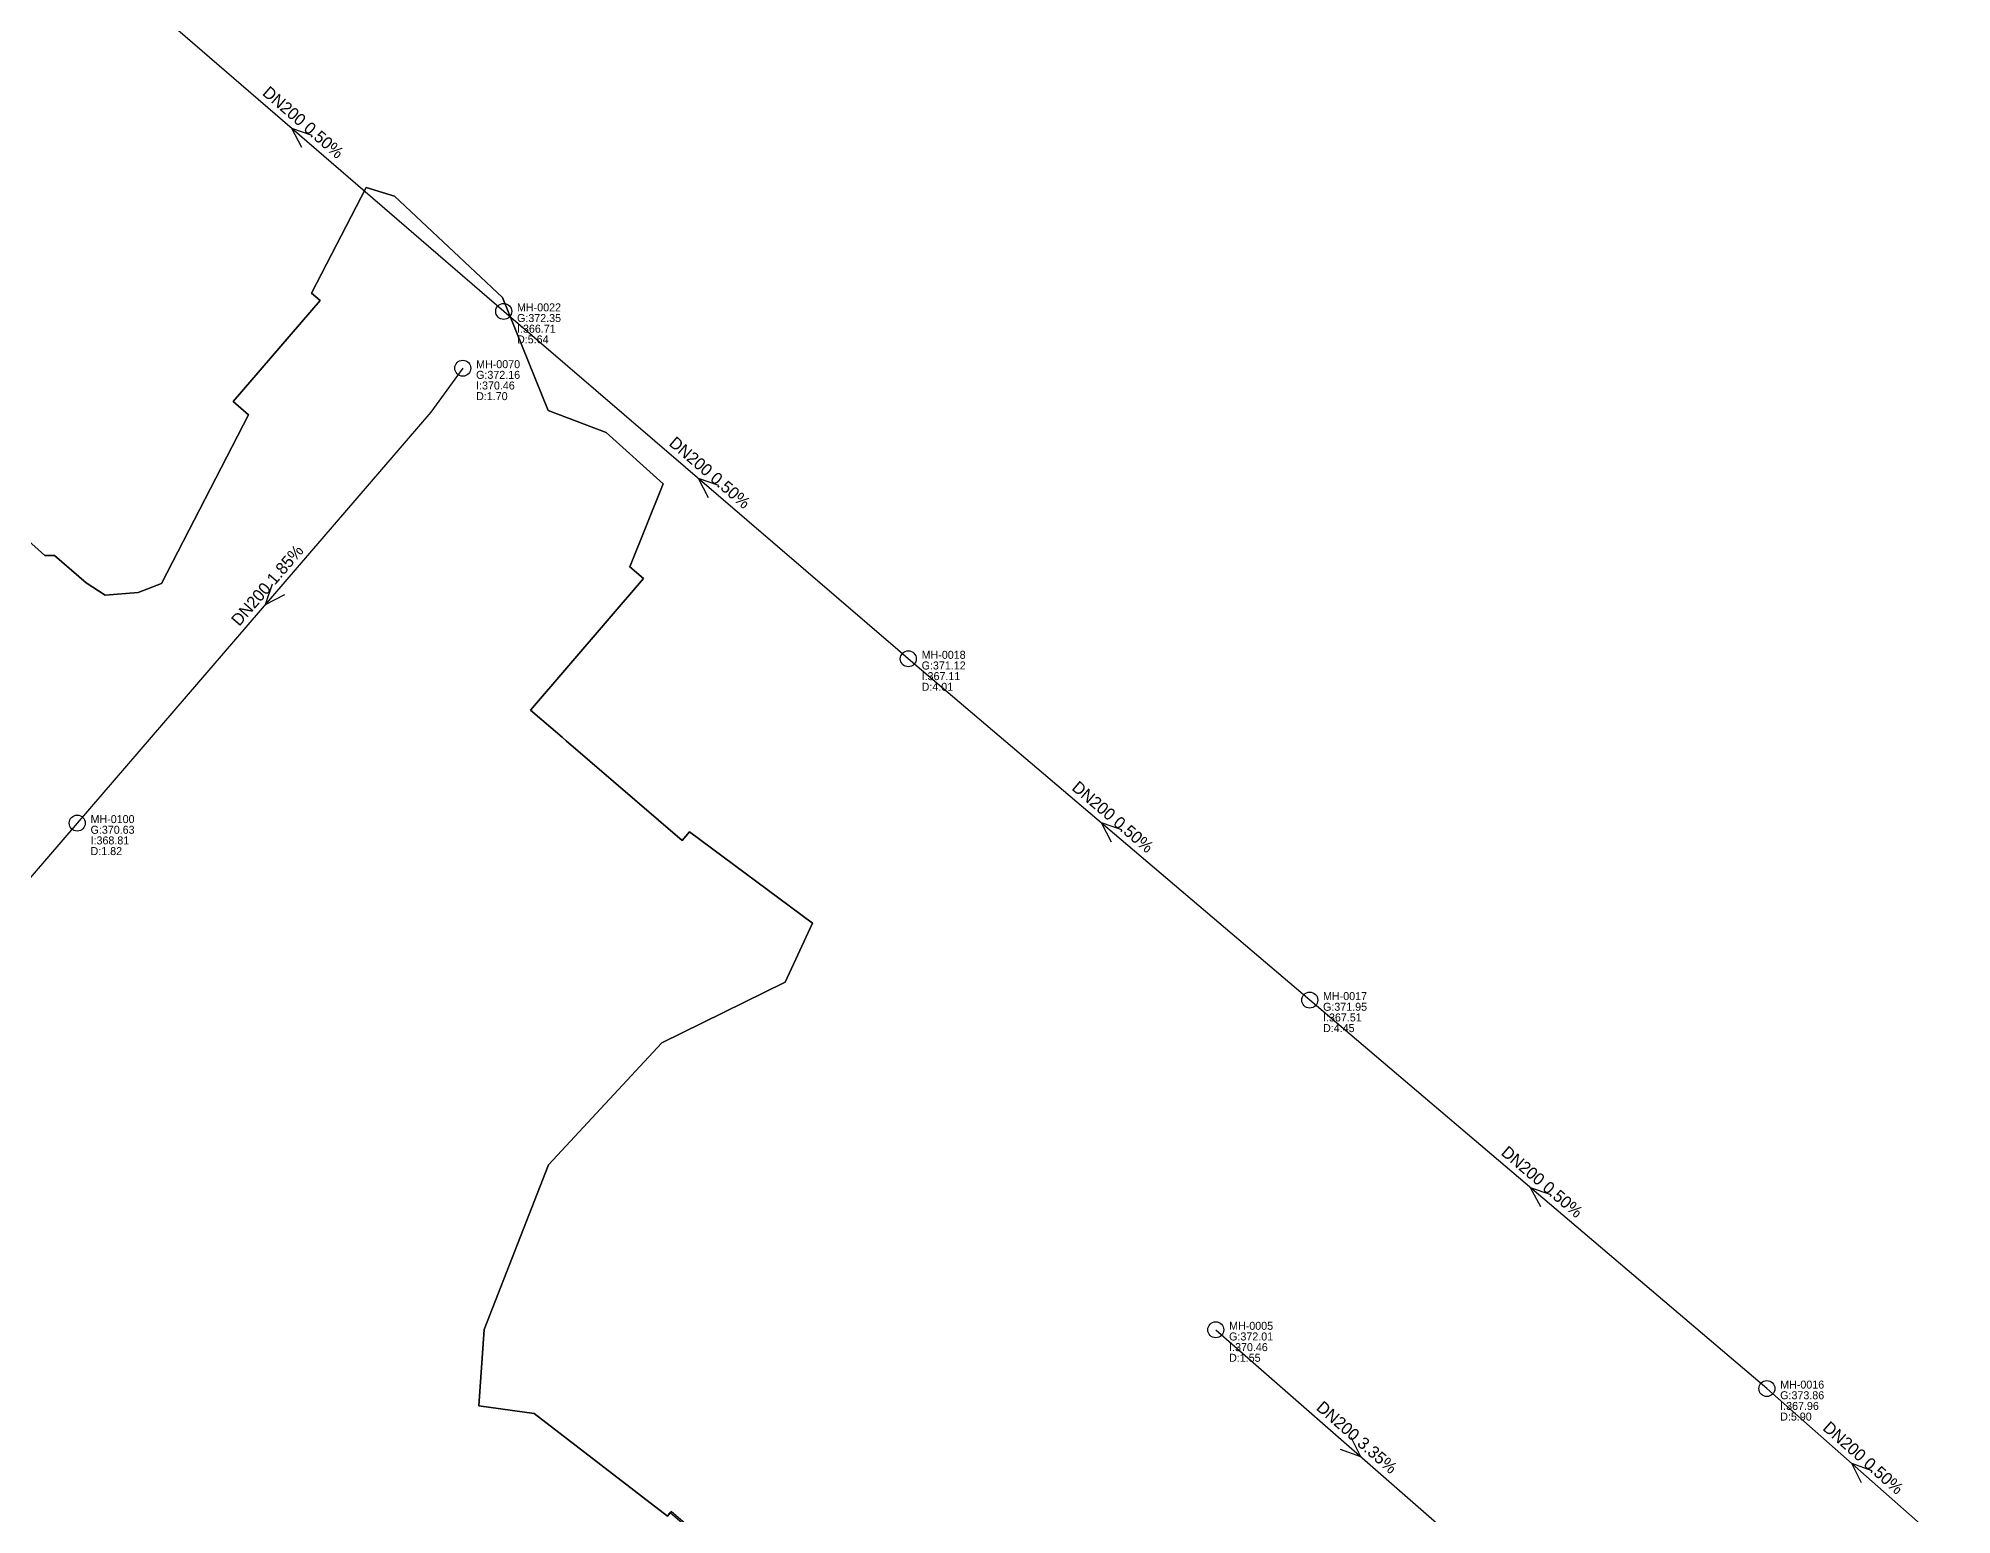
# Model space of a CAD drawing. Header units: metres. Extents: x 449149 to 451990, y 2566737 to 2570847.
# Drawn here: x 451432.3 to 451719.3, y 2569578 to 2569799.6 of the extents above; entities that cross this region are included whole.
import ezdxf
from ezdxf.enums import TextEntityAlignment as Align

# ---------------------------------------------------------------- set-up
doc = ezdxf.new("R2010")
doc.units = ezdxf.units.M
for name, color, linetype in [('SEW-CATCHMENT', 4, 'Continuous'), ('SEW-LABEL', 2, 'Continuous'), ('SEW-MH', 7, 'Continuous'), ('SEW-MH-LABEL', 8, 'Continuous'), ('SEW-PIPE-DN200', 3, 'Continuous')]:
    doc.layers.add(name, color=color, linetype=linetype)

msp = doc.modelspace()

# ---------------------------------------------------------------- linework, layer by layer
at = {"layer": 'SEW-CATCHMENT'}
for points in [[(451549.13, 2569559.65), (451527.2, 2569578.51), (451526.62, 2569577.84), (451506.66, 2569593.22), (451498.36, 2569594.38), (451499.16, 2569605.81), (451508.77, 2569630.52), (451525.79, 2569648.86), (451544.29, 2569657.92), (451548.37, 2569666.82), (451529.93, 2569680.48), (451528.84, 2569679.21), (451511.44, 2569694.17), (451511.44, 2569694.17), (451510.82, 2569694.71), (451506.1, 2569698.77), (451523.05, 2569718.49), (451521.01, 2569720.24), (451526, 2569732.74), (451517.46, 2569740.43), (451508.72, 2569743.73), (451501.9, 2569760.69), (451485.69, 2569775.87), (451481.44, 2569777.16), (451473.25, 2569761.33), (451474.53, 2569760.22), (451469.87, 2569754.81), (451461.49, 2569745.06), (451463.8, 2569743.07), (451450.72, 2569717.78), (451447.25, 2569716.42), (451442.28, 2569716.02), (451439.43, 2569717.87), (451434.67, 2569721.97), (451433.22, 2569721.94), (451408.2, 2569744.44)], [(451408.2, 2569744.44), (451433.22, 2569721.94), (451434.67, 2569721.97), (451439.43, 2569717.87), (451442.28, 2569716.02), (451447.25, 2569716.42), (451450.72, 2569717.78), (451463.8, 2569743.07), (451463.8, 2569743.07), (451461.49, 2569745.06), (451474.53, 2569760.22), (451473.25, 2569761.33), (451481.44, 2569777.16), (451485.69, 2569775.87), (451501.9, 2569760.69), (451508.72, 2569743.73), (451517.46, 2569740.43), (451526, 2569732.74), (451521.01, 2569720.24), (451521.01, 2569720.24), (451523.05, 2569718.49), (451506.1, 2569698.77), (451510.82, 2569694.71), (451510.98, 2569694.57), (451511.44, 2569694.17), (451511.44, 2569694.17), (451528.84, 2569679.21), (451529.93, 2569680.48), (451548.37, 2569666.82), (451544.29, 2569657.92), (451525.79, 2569648.86), (451508.77, 2569630.52), (451499.16, 2569605.81), (451498.36, 2569594.38), (451506.66, 2569593.22), (451526.62, 2569577.84), (451527.06, 2569578.35), (451548.99, 2569559.48)]]:
    msp.add_lwpolyline(points, dxfattribs=at)
at = {"layer": 'SEW-LABEL'}
for p, q in [((451471.77, 2569783.18), (451470.29, 2569786.05)), ((451473.34, 2569785), (451470.29, 2569786.05)), ((451532.77, 2569730.63), (451531.27, 2569733.5)), ((451534.33, 2569732.45), (451531.27, 2569733.5)), ((451467.36, 2569717.64), (451466.31, 2569714.58)), ((451469.18, 2569716.07), (451466.31, 2569714.58)), ((451593.23, 2569678.97), (451591.72, 2569681.83)), ((451594.78, 2569680.8), (451591.72, 2569681.83)), ((451657.62, 2569624.21), (451656.11, 2569627.07)), ((451659.17, 2569626.04), (451656.11, 2569627.07)), ((451627.54, 2569587.86), (451630.59, 2569586.78)), ((451629.12, 2569589.66), (451630.59, 2569586.78)), ((451705.74, 2569582.81), (451704.28, 2569585.7)), ((451707.33, 2569584.61), (451704.28, 2569585.7))]:
    msp.add_line(p, q, dxfattribs=at)
at = {"layer": 'SEW-MH'}
for centre in [(451502.07, 2569758.59), (451495.93, 2569750.07), (451562.76, 2569706.46), (451438.1, 2569681.81), (451622.97, 2569655.25), (451608.88, 2569605.78), (451691.54, 2569596.96)]:
    msp.add_circle(centre, 1.2, dxfattribs=at)
at = {"layer": 'SEW-PIPE-DN200'}
for points in [[(451502.07, 2569758.59), (451440.78, 2569811.56)], [(451562.76, 2569706.46), (451561.18, 2569707.81), (451502.07, 2569758.59)], [(451495.93, 2569750.07), (451491.16, 2569743.45), (451438.1, 2569681.81)], [(451622.97, 2569655.25), (451562.76, 2569706.46)], [(451438.1, 2569681.81), (451424.55, 2569666.08), (451416.68, 2569656.94), (451382.84, 2569617.7)], [(451691.54, 2569596.96), (451638.97, 2569641.64), (451622.97, 2569655.25)], [(451608.88, 2569605.78), (451650.04, 2569569.76)], [(451719.27, 2569572.45), (451691.54, 2569596.96)]]:
    msp.add_lwpolyline(points, dxfattribs=at)

# ---------------------------------------------------------------- texts
at = {"layer": 'SEW-LABEL'}
for s, rotation, p in [('DN200 0.50%', 319.1683, (451471.42, 2569786.27)), ('DN200 0.50%', 319.3309, (451532.41, 2569733.72)), ('DN200 1.85%', 49.277, (451467.29, 2569716.92)), ('DN200 0.50%', 319.6141, (451592.86, 2569682.05)), ('DN200 0.50%', 319.6438, (451657.25, 2569627.3)), ('DN200 3.35%', -41.1883, (451629.46, 2569588.97)), ('DN200 0.50%', 318.5286, (451705.41, 2569585.9))]:
    msp.add_text(s, height=1.8, rotation=rotation, dxfattribs=at).set_placement(p, align=Align.CENTER)
at = {"layer": 'SEW-MH-LABEL'}
for s, p in [('MH-0022', (451504.07, 2569758.59)), ('G:372.35', (451504.07, 2569756.99)), ('I:366.71', (451504.07, 2569755.39)), ('D:5.64', (451504.07, 2569753.79)), ('MH-0070', (451497.93, 2569750.07)), ('G:372.16', (451497.93, 2569748.47)), ('I:370.46', (451497.93, 2569746.87)), ('D:1.70', (451497.93, 2569745.27)), ('MH-0018', (451564.76, 2569706.46)), ('G:371.12', (451564.76, 2569704.86)), ('D:4.01', (451564.76, 2569701.66)), ('I:367.11', (451564.76, 2569703.26)), ('MH-0100', (451440.1, 2569681.81)), ('G:370.63', (451440.1, 2569680.21)), ('I:368.81', (451440.1, 2569678.61)), ('D:1.82', (451440.1, 2569677.01)), ('MH-0017', (451624.97, 2569655.25)), ('G:371.95', (451624.97, 2569653.65)), ('I:367.51', (451624.97, 2569652.05)), ('D:4.45', (451624.97, 2569650.45)), ('MH-0005', (451610.88, 2569605.78)), ('G:372.01', (451610.88, 2569604.18)), ('D:1.55', (451610.88, 2569600.98)), ('I:370.46', (451610.88, 2569602.58)), ('G:373.86', (451693.54, 2569595.36)), ('MH-0016', (451693.54, 2569596.96)), ('D:5.90', (451693.54, 2569592.16)), ('I:367.96', (451693.54, 2569593.76))]:
    msp.add_text(s, height=1.2, dxfattribs=at).set_placement(p)

doc.saveas('drawing.dxf')
